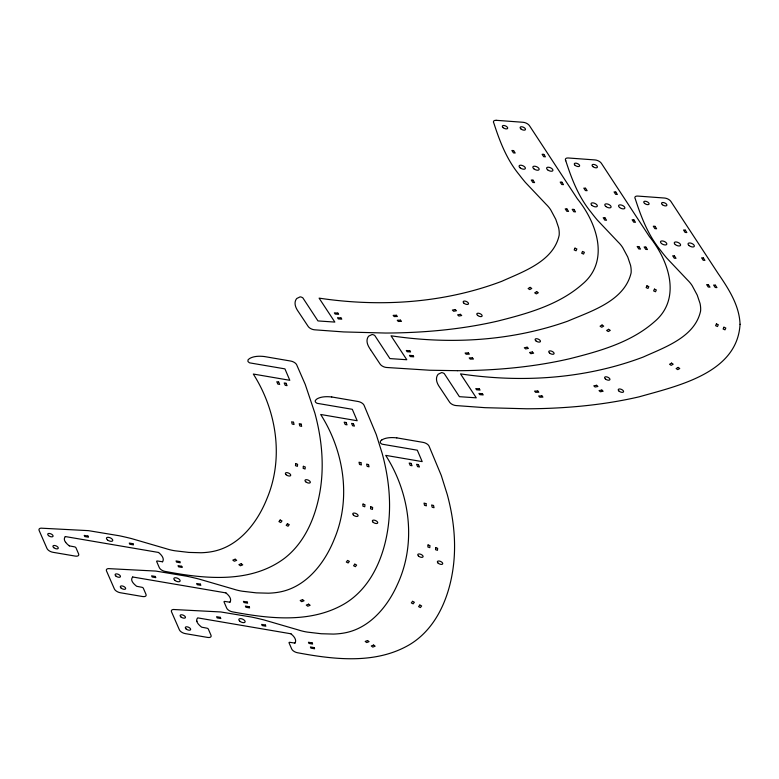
<?xml version="1.0" encoding="UTF-8"?>
<svg xmlns="http://www.w3.org/2000/svg" width="779" height="779" viewBox="0 0 779 779"><rect width="100%" height="100%" fill="white"/><g stroke="black" fill="none" stroke-linecap="round" stroke-linejoin="round"><path stroke-width="1.17" d="M381.876 439.882L380.493 441.07L380.269 442.511A2.95 1.422 23.6 0 0 381.038 443.494L382.031 444.176L417.31 450.194L422.189 461.616L385.693 455.364C410.046 493.321 416.726 543.148 397.368 584.61C387.426 606.899 369.363 628.575 344.152 632.996A85.281 41.083 23.6 0 1 333.412 634.077L321.269 633.746L307.393 632.11A32.28 15.551 23.6 0 1 298.318 629.938L263.808 619.889A199.609 96.158 23.6 0 0 251.753 617.095L220.827 611.963L174.954 609.577A5.268 2.541 23.6 0 0 171.477 611.719L179.404 629.88A5.122 2.473 23.6 0 0 185.305 633.619L207.642 637.426A5.122 2.473 23.6 0 0 211.002 635.265L208.344 629.101A1.285 0.613 23.6 0 0 206.902 628.166L201.693 627.192A16.057 7.741 23.6 0 1 198.041 623.687L197.418 622.723A10.585 5.102 23.6 0 1 196.883 621.476M457.468 370.687L429.784 370.239L386.511 367.474A5.122 2.473 23.6 0 1 380.133 364.124L370.57 349.722M496.174 120.307L523.06 122.284A5.122 2.473 23.6 0 1 529.428 125.633L577.414 198.859A5.122 2.473 23.6 0 1 577.814 199.375C596.899 223.115 609.976 261.218 582.371 284.189C558.806 304.91 527.597 313.538 497.82 321.055A598.165 288.172 23.6 0 1 385.537 333.042L343.646 331.932L314.57 329.809A5.122 2.473 23.6 0 1 308.192 326.469L298.63 312.067A55.991 26.973 23.6 0 1 296.965 309.497A30.362 14.626 23.6 0 1 296.75 298.503L300.1 296.867A2.95 1.422 23.6 0 1 301.609 297.208L302.768 297.763L317.968 320.929L334.853 322.087L319.088 298.133C380.133 307.286 443.845 303.245 501.851 281.277C523.43 271.501 553.48 261.364 559.166 235.268A85.281 41.083 23.6 0 0 558.601 227.653L555.797 219.347L550.85 210.096A32.28 15.551 23.6 0 0 546.069 204.254L525.377 182.403A199.609 96.158 23.6 0 1 519.155 174.632C506.808 159.656 499.729 141.388 493.857 123.131A5.268 2.541 23.6 0 1 496.174 120.317M331.747 396.969L358.155 401.506A5.122 2.473 23.6 0 1 364.056 405.255L376.257 434.555L382.226 453.563A598.165 288.172 23.6 0 1 387.144 533.294C382.285 560.841 369.353 588.953 344.522 603.793C311.025 623.414 270.109 618.828 233.632 612.06L232.609 611.885A5.122 2.473 23.6 0 1 226.708 608.146L224.06 601.982A1.285 0.613 23.6 0 1 224.858 601.437L230 602.225M396.754 437.856L423.163 442.394A5.122 2.473 23.6 0 1 429.063 446.143L441.265 475.443L447.234 494.441A598.165 288.172 23.6 0 1 452.151 574.172C447.292 601.729 434.361 629.841 409.53 644.681C376.033 664.302 335.116 659.716 298.639 652.948L297.617 652.773A5.122 2.473 23.6 0 1 291.716 649.034L289.067 642.87A1.285 0.613 23.6 0 1 289.866 642.324L295.007 643.113M65.3 536.556L158.604 552.467M132.673 576.986L225.988 592.907M162.616 561.795L157.485 560.997A1.285 0.613 23.6 0 0 156.676 561.542L159.335 567.706A5.122 2.473 23.6 0 0 165.236 571.445L166.258 571.62C205.286 578.972 250.77 583.627 284.569 558.251C304.862 542.496 315.281 517.519 319.76 492.854A598.165 288.172 23.6 0 0 314.872 413.123L305.251 384.456L296.682 364.815A5.122 2.473 23.6 0 0 290.781 361.067L264.373 356.539A30.352 14.626 23.6 0 0 249.523 358.574L248.112 359.742L247.888 361.193A2.95 1.422 23.6 0 0 248.647 362.167L249.65 362.858L284.929 368.876L289.807 380.298L253.311 374.037C276.603 410.621 284.043 458.071 266.944 498.648C257.343 522.777 238.734 546.858 211.771 551.668A85.281 41.083 23.6 0 1 201.031 552.749L188.888 552.418L175.012 550.792A32.28 15.551 23.6 0 1 165.927 548.62L131.427 538.562A199.609 96.158 23.6 0 0 119.372 535.777L88.436 530.645L42.572 528.25A5.268 2.541 23.6 0 0 39.096 530.392L47.022 548.552A5.122 2.473 23.6 0 0 52.914 552.292L75.261 556.099A5.122 2.473 23.6 0 0 78.621 553.947L75.962 547.773A1.285 0.613 23.6 0 0 74.521 546.848L69.312 545.875M290.995 633.794L197.681 617.874A15.775 7.595 23.6 0 0 196.717 620.873M65.679 542.369L65.027 541.405A10.585 5.102 23.6 0 1 64.501 540.159L64.375 539.565A15.775 7.595 23.6 0 1 65.339 536.575M565.797 160.786C571.669 179.043 578.748 197.311 591.105 212.287A199.609 96.158 23.6 0 0 597.318 220.058L618.01 241.909A32.28 15.551 23.6 0 1 622.791 247.751L627.747 257.002L630.552 265.308A85.281 41.083 23.6 0 1 631.107 272.923C624.427 301.093 591.232 311.074 567.687 321.182C511.297 341.173 449.96 344.61 391.029 335.788L406.804 359.742L389.909 358.583L374.709 335.418L373.55 334.863A2.95 1.422 23.6 0 0 372.041 334.522L368.671 336.138A30.362 14.626 23.6 0 0 368.964 347.152A55.991 26.973 23.6 0 0 370.58 349.722M196.883 621.476L196.756 620.892M225.91 592.926A14.071 6.777 23.6 0 1 229.883 602.177M132.712 577.005A15.775 7.595 23.6 0 0 131.709 579.995L131.875 580.598A10.585 5.102 23.6 0 0 132.411 581.835L133.053 582.799A16.057 7.741 23.6 0 0 136.705 586.305L141.895 587.278A1.285 0.613 23.6 0 1 143.336 588.213L145.994 594.377A5.122 2.473 23.6 0 1 142.635 596.539L120.297 592.731A5.122 2.473 23.6 0 1 114.396 588.992L106.46 570.832A5.268 2.541 23.6 0 1 109.956 568.699L155.819 571.075L186.746 576.217A199.609 96.158 23.6 0 1 198.801 579.001L233.31 589.051A32.28 15.551 23.6 0 0 242.386 591.232L256.262 592.858L268.404 593.189A85.281 41.083 23.6 0 0 279.145 592.108C306.108 587.298 324.716 563.207 334.318 539.087C351.417 498.511 343.987 451.06 320.685 414.477L357.181 420.738L352.303 409.306L317.024 403.298L316.031 402.607A2.95 1.422 23.6 0 1 315.261 401.633L315.32 400.455L316.868 398.994A30.352 14.626 23.6 0 1 331.766 396.998M290.918 633.814A14.071 6.777 23.6 0 1 294.89 643.055M381.905 439.892A30.352 14.626 23.6 0 1 396.774 437.886M565.807 160.786A5.268 2.541 23.6 0 1 568.125 157.971L595.01 159.938A5.122 2.473 23.6 0 1 601.369 163.288L649.365 236.514A5.122 2.473 23.6 0 1 649.764 237.03C668.84 260.77 681.917 298.873 654.321 321.844C630.747 342.565 599.538 351.193 569.761 358.71A598.165 288.172 23.6 0 1 457.477 370.697M158.536 552.496A14.071 6.777 23.6 0 1 162.509 561.737M69.331 545.865A16.057 7.741 23.6 0 1 65.66 542.369M740.05 324.259C737.294 373.287 677.409 385.907 639.247 396.803A598.165 288.172 23.6 0 1 526.964 408.79L485.074 407.68L455.997 405.557A5.122 2.473 23.6 0 1 449.619 402.207L440.057 387.806A55.991 26.973 23.6 0 1 438.392 385.235A30.362 14.626 23.6 0 1 438.178 374.241L441.527 372.615A2.95 1.422 23.6 0 1 443.037 372.956L444.196 373.511L459.396 396.677L476.281 397.835L460.516 373.881C521.56 383.025 585.272 378.983 643.279 357.025C664.857 347.239 694.907 337.112 700.594 311.016A85.281 41.083 23.6 0 0 700.029 303.401L697.224 295.095L692.278 285.844A32.28 15.551 23.6 0 0 687.497 280.002L666.805 258.141A199.609 96.158 23.6 0 1 660.582 250.371C648.235 235.404 641.156 217.137 635.284 198.869A5.268 2.541 23.6 0 1 637.602 196.065L664.487 198.032A5.122 2.473 23.6 0 1 670.846 201.372L718.842 274.598A5.122 2.473 23.6 0 1 719.241 275.114C729.241 289.876 739.378 305.894 740.05 324.259M295.679 463.622L295.475 465.667L297.393 466.339L297.597 464.294L295.679 463.622M303.352 466.309L303.148 468.354L305.066 469.026L305.271 466.981L303.352 466.309M363.053 504.062L362.858 506.107L364.767 506.778L364.971 504.734L363.053 504.062M370.726 506.749L370.522 508.784L372.44 509.456L372.644 507.421L370.726 506.749M428.061 544.949L427.866 546.985L429.774 547.656L429.979 545.621L428.061 544.949M435.734 547.637L435.529 549.672L437.447 550.344L437.652 548.309L435.734 547.637M574.999 248.15L574.181 249.952L576.061 250.78L576.879 248.978L574.999 248.15M582.507 251.461L581.689 253.263L583.559 254.09L584.386 252.289L582.507 251.461M646.95 285.805L646.132 287.607L648.001 288.434L648.819 286.633L646.95 285.805M654.448 289.116L653.63 290.918L655.509 291.745L656.327 289.944L654.448 289.116M716.427 323.898L715.609 325.69L717.488 326.518L718.306 324.726L716.427 323.898M723.934 327.209L723.116 329.011L724.986 329.838L725.814 328.037L723.934 327.209M280.177 520.012L278.931 521.609L280.752 522.534L281.988 520.937L280.177 520.012M287.441 523.712L286.195 525.309L288.016 526.234L289.252 524.637L287.441 523.712M347.551 560.452L346.304 562.049L348.125 562.974L349.362 561.377L347.551 560.452M354.815 564.152L353.578 565.749L355.39 566.664L356.636 565.077L354.815 564.152M412.558 601.33L411.312 602.927L413.133 603.852L414.37 602.255L412.558 601.33M419.823 605.03L418.586 606.627L420.397 607.552L421.643 605.955L419.823 605.03M530.119 287.363L528.123 288.532L529.769 289.603L531.755 288.444L530.119 287.363M536.682 291.667L534.696 292.826L536.332 293.897L538.328 292.738L536.682 291.667M602.06 325.018L600.073 326.187L601.709 327.258L603.706 326.099L602.06 325.018M608.623 329.322L606.637 330.481L608.282 331.552L610.269 330.393L608.623 329.322M671.547 363.111L669.551 364.27L671.196 365.351L673.183 364.183L671.547 363.111M678.11 367.406L676.123 368.574L677.759 369.645L679.755 368.477L678.11 367.406M235.17 559.195L232.814 560.111L234.333 561.24L236.689 560.335L235.17 559.195M241.237 563.733L238.89 564.648L240.409 565.778L242.756 564.863L241.237 563.733M302.544 599.635L300.188 600.551L301.707 601.68L304.063 600.765L302.544 599.635M308.611 604.173L306.264 605.079L307.783 606.218L310.13 605.302L308.611 604.173M367.552 640.523L365.195 641.429L366.714 642.568L369.071 641.653L367.552 640.523M373.618 645.061L371.271 645.966L372.79 647.106L375.137 646.19L373.618 645.061M455.179 309.555L452.365 310.081L453.67 311.279L456.484 310.743L455.179 309.555M460.408 314.327L457.594 314.852L458.899 316.05L461.713 315.514L460.408 314.327M527.12 347.21L524.306 347.746L525.621 348.934L528.425 348.398L527.12 347.21M532.349 351.981L529.535 352.507L530.85 353.705L533.654 353.169L532.349 351.981M596.607 385.293L593.793 385.829L595.098 387.027L597.912 386.491L596.607 385.293M601.836 390.065L599.022 390.6L600.327 391.788L603.141 391.262L601.836 390.065M396.384 315.271L393.142 315.359L394.164 316.576L397.417 316.498L396.384 315.271M400.494 320.159L397.251 320.247L398.273 321.464L401.516 321.376L400.494 320.159M468.335 352.926L465.082 353.014L466.115 354.231L469.357 354.153L468.335 352.926M472.434 357.814L469.192 357.902L470.224 359.119L473.466 359.031L472.434 357.814M537.812 391.019L534.569 391.107L535.592 392.324L538.844 392.236L537.812 391.019M541.921 395.898L538.679 395.985L539.701 397.212L542.944 397.124L541.921 395.898M566.946 208.976L565.213 208.86L566.83 211.294L568.573 211.411L566.946 208.976M573.909 209.434L572.176 209.317L573.792 211.752L575.535 211.869L573.909 209.434M638.897 246.631L637.154 246.515L638.78 248.949L640.513 249.066L638.897 246.631M645.859 247.089L644.116 246.972L645.742 249.407L647.476 249.523L645.859 247.089M708.374 284.724L706.641 284.608L708.257 287.042L710 287.149L708.374 284.724M715.336 285.172L713.603 285.065L715.219 287.49L716.962 287.607L715.336 285.172M513.595 150.59L511.852 150.474L513.449 152.898L515.201 153.025L513.595 150.59M585.545 188.245L583.792 188.129L585.399 190.563L587.142 190.68L585.545 188.245M655.022 226.338L653.279 226.212L654.876 228.646L656.629 228.773L655.022 226.338M561.932 182.208L560.179 182.082L561.766 184.516L563.509 184.642L561.932 182.208M533.002 180.163L531.249 180.037L532.846 182.471L534.589 182.598L533.002 180.163M633.872 219.863L632.12 219.736L633.707 222.171L635.46 222.297L633.872 219.863M604.942 217.818L603.199 217.692L604.786 220.126L606.539 220.253L604.942 217.818M703.359 257.956L701.606 257.83L703.194 260.254L704.937 260.381L703.359 257.956M674.429 255.911L672.676 255.785L674.273 258.219L676.016 258.336L674.429 255.911M337.852 313.1L334.347 312.846L335.145 314.064L338.641 314.317L337.852 313.1M341.007 317.959L337.511 317.705L338.3 318.923L341.796 319.176L341.007 317.959M409.793 350.754L406.297 350.501L407.086 351.719L410.582 351.972L409.793 350.754M412.958 355.613L409.452 355.36L410.241 356.578L413.746 356.831L412.958 355.613M479.28 388.848L475.774 388.585L476.573 389.802L480.068 390.065L479.28 388.848M482.435 393.707L478.939 393.453L479.728 394.661L483.223 394.924L482.435 393.707M543.849 154.388L542.106 154.261L543.674 156.686L545.427 156.822L543.849 154.388M615.799 192.043L614.047 191.916L615.624 194.341L617.367 194.477L615.799 192.043M685.277 230.136L683.534 230.009L685.101 232.434L686.854 232.561L685.277 230.136M278.648 382.041L276.798 381.729L277.83 384.096L279.68 384.407L278.648 382.041M286.039 383.278L284.189 382.976L285.221 385.332L287.071 385.644L286.039 383.278M346.022 422.481L344.172 422.169L345.204 424.526L347.054 424.837L346.022 422.481M353.413 423.718L351.572 423.406L352.605 425.772L354.445 426.084L353.413 423.718M411.03 463.359L409.179 463.047L410.212 465.414L412.062 465.725L411.03 463.359M418.42 464.605L416.58 464.294L417.612 466.66L419.453 466.972L418.42 464.605M132.966 543.703L129.265 543.07L129.772 544.248L133.472 544.881L132.966 543.703M200.339 584.133L196.639 583.51L197.145 584.688L200.846 585.321L200.339 584.133M265.347 625.021L261.647 624.398L262.153 625.576L265.853 626.199L265.347 625.021M87.93 536.03L84.229 535.397L84.736 536.575L88.436 537.208L87.93 536.03M155.303 576.46L151.603 575.827L152.109 577.005L155.81 577.648L155.303 576.46M220.311 617.348L216.611 616.715L217.117 617.893L220.817 618.526L220.311 617.348M179.764 561.581L176.054 560.929L176.551 562.107L180.261 562.759L179.764 561.581M181.741 566.294L178.031 565.642L178.527 566.82L182.237 567.472L181.741 566.294M247.147 602.011L243.428 601.369L243.924 602.547L247.634 603.189L247.147 602.011M249.114 606.724L245.404 606.081L245.901 607.26L249.611 607.902L249.114 606.724M312.155 642.899L308.435 642.256L308.932 643.425L312.642 644.077L312.155 642.899M314.122 647.612L310.412 646.959L310.909 648.138L314.619 648.79L314.122 647.612M293.537 422.247L291.638 421.78L292.135 424.029L294.043 424.506L293.537 422.247M301.152 424.136L299.243 423.669L299.749 425.918L301.658 426.395L301.152 424.136M360.911 462.687L359.012 462.21L359.518 464.469L361.417 464.936L360.911 462.687M368.525 464.576L366.627 464.109L367.133 466.358L369.032 466.835L368.525 464.576M425.918 503.575L424.019 503.098L424.526 505.357L426.425 505.824L425.918 503.575M433.533 505.464L431.634 504.987L432.141 507.246L434.039 507.713L433.533 505.464M174.817 580.336A3.379 1.626 23.6 0 0 180.066 581.144A3.379 1.626 23.6 0 0 176.054 577.804A3.379 1.626 23.6 0 0 174.817 580.336M353.491 515.172A2.873 1.383 23.6 0 0 358.009 516A2.873 1.383 23.6 0 0 354.766 513.118A2.873 1.383 23.6 0 0 353.491 515.172M373.112 522.232A2.873 1.383 23.6 0 0 377.63 523.06A2.873 1.383 23.6 0 0 374.387 520.177A2.873 1.383 23.6 0 0 373.112 522.232M115.944 576.08A2.873 1.383 23.6 0 0 120.394 576.772A2.873 1.383 23.6 0 0 117.006 573.928A2.873 1.383 23.6 0 0 115.944 576.08M121.135 588.096A2.873 1.383 23.6 0 0 125.594 588.797A2.873 1.383 23.6 0 0 122.206 585.954A2.873 1.383 23.6 0 0 121.135 588.096M239.825 621.223A3.379 1.626 23.6 0 0 245.073 622.031A3.379 1.626 23.6 0 0 241.062 618.682A3.379 1.626 23.6 0 0 239.825 621.223M418.498 556.06A2.873 1.383 23.6 0 0 423.016 556.888A2.873 1.383 23.6 0 0 419.774 554.005A2.873 1.383 23.6 0 0 418.498 556.06M438.119 563.12A2.873 1.383 23.6 0 0 442.638 563.938A2.873 1.383 23.6 0 0 439.395 561.065A2.873 1.383 23.6 0 0 438.119 563.12M180.952 616.958A2.873 1.383 23.6 0 0 185.402 617.659A2.873 1.383 23.6 0 0 182.013 614.816A2.873 1.383 23.6 0 0 180.952 616.958M186.142 628.984A2.873 1.383 23.6 0 0 190.602 629.675A2.873 1.383 23.6 0 0 187.213 626.842A2.873 1.383 23.6 0 0 186.142 628.984M547.627 169.822A3.379 1.626 23.6 0 0 552.866 170.601A3.379 1.626 23.6 0 0 548.815 167.261A3.379 1.626 23.6 0 0 547.627 169.822M520.09 167.806A3.379 1.626 23.6 0 0 525.328 168.576A3.379 1.626 23.6 0 0 521.278 165.245A3.379 1.626 23.6 0 0 520.09 167.806M463.982 303.226A2.873 1.383 23.6 0 0 468.452 303.946A2.873 1.383 23.6 0 0 465.092 301.103A2.873 1.383 23.6 0 0 463.982 303.226M477.615 315.398A2.873 1.383 23.6 0 0 482.084 316.118A2.873 1.383 23.6 0 0 478.725 313.265A2.873 1.383 23.6 0 0 477.615 315.398M503.195 127.707A2.873 1.383 23.6 0 0 507.626 128.36A2.873 1.383 23.6 0 0 504.188 125.526A2.873 1.383 23.6 0 0 503.195 127.707M520.985 128.973A2.873 1.383 23.6 0 0 525.426 129.626A2.873 1.383 23.6 0 0 521.979 126.792A2.873 1.383 23.6 0 0 520.985 128.973M533.858 168.809A3.379 1.626 23.6 0 0 539.097 169.588A3.379 1.626 23.6 0 0 535.046 166.248A3.379 1.626 23.6 0 0 533.858 168.809M605.809 206.464A3.379 1.626 23.6 0 0 611.038 207.243A3.379 1.626 23.6 0 0 606.997 203.903A3.379 1.626 23.6 0 0 605.809 206.464M592.926 166.628A2.873 1.383 23.6 0 0 597.366 167.281A2.873 1.383 23.6 0 0 593.929 164.447A2.873 1.383 23.6 0 0 592.926 166.628M575.136 165.362A2.873 1.383 23.6 0 0 579.576 166.015A2.873 1.383 23.6 0 0 576.129 163.191A2.873 1.383 23.6 0 0 575.136 165.362M549.565 353.053A2.873 1.383 23.6 0 0 554.035 353.773A2.873 1.383 23.6 0 0 550.675 350.92A2.873 1.383 23.6 0 0 549.565 353.053M535.923 340.881A2.873 1.383 23.6 0 0 540.392 341.611A2.873 1.383 23.6 0 0 537.033 338.758A2.873 1.383 23.6 0 0 535.923 340.881M592.04 205.461A3.379 1.626 23.6 0 0 597.269 206.231A3.379 1.626 23.6 0 0 593.228 202.9A3.379 1.626 23.6 0 0 592.04 205.461M619.578 207.477A3.379 1.626 23.6 0 0 624.807 208.256A3.379 1.626 23.6 0 0 620.766 204.916A3.379 1.626 23.6 0 0 619.578 207.477M675.286 244.557A3.379 1.626 23.6 0 0 680.525 245.336A3.379 1.626 23.6 0 0 676.474 241.996A3.379 1.626 23.6 0 0 675.286 244.557M662.413 204.721A2.873 1.383 23.6 0 0 666.853 205.364A2.873 1.383 23.6 0 0 663.406 202.54A2.873 1.383 23.6 0 0 662.413 204.721M644.623 203.455A2.873 1.383 23.6 0 0 649.053 204.108A2.873 1.383 23.6 0 0 645.616 201.274A2.873 1.383 23.6 0 0 644.623 203.455M619.042 391.136A2.873 1.383 23.6 0 0 623.512 391.856A2.873 1.383 23.6 0 0 620.152 389.013A2.873 1.383 23.6 0 0 619.042 391.136M605.41 378.974A2.873 1.383 23.6 0 0 609.879 379.694A2.873 1.383 23.6 0 0 606.52 376.841A2.873 1.383 23.6 0 0 605.41 378.974M661.517 243.545A3.379 1.626 23.6 0 0 666.756 244.324A3.379 1.626 23.6 0 0 662.705 240.984A3.379 1.626 23.6 0 0 661.517 243.545M689.055 245.57A3.379 1.626 23.6 0 0 694.293 246.339A3.379 1.626 23.6 0 0 690.243 243.009A3.379 1.626 23.6 0 0 689.055 245.57M107.444 539.905A3.379 1.626 23.6 0 0 112.692 540.704A3.379 1.626 23.6 0 0 108.68 537.364A3.379 1.626 23.6 0 0 107.444 539.905M286.117 474.732A2.873 1.383 23.6 0 0 290.635 475.56A2.873 1.383 23.6 0 0 287.393 472.687A2.873 1.383 23.6 0 0 286.117 474.732M305.738 481.792A2.873 1.383 23.6 0 0 310.246 482.62A2.873 1.383 23.6 0 0 307.014 479.737A2.873 1.383 23.6 0 0 305.738 481.792M48.561 535.64A2.873 1.383 23.6 0 0 53.021 536.332A2.873 1.383 23.6 0 0 49.632 533.488A2.873 1.383 23.6 0 0 48.561 535.64M53.761 547.666A2.873 1.383 23.6 0 0 58.221 548.358A2.873 1.383 23.6 0 0 54.822 545.514A2.873 1.383 23.6 0 0 53.761 547.666"/></g></svg>
